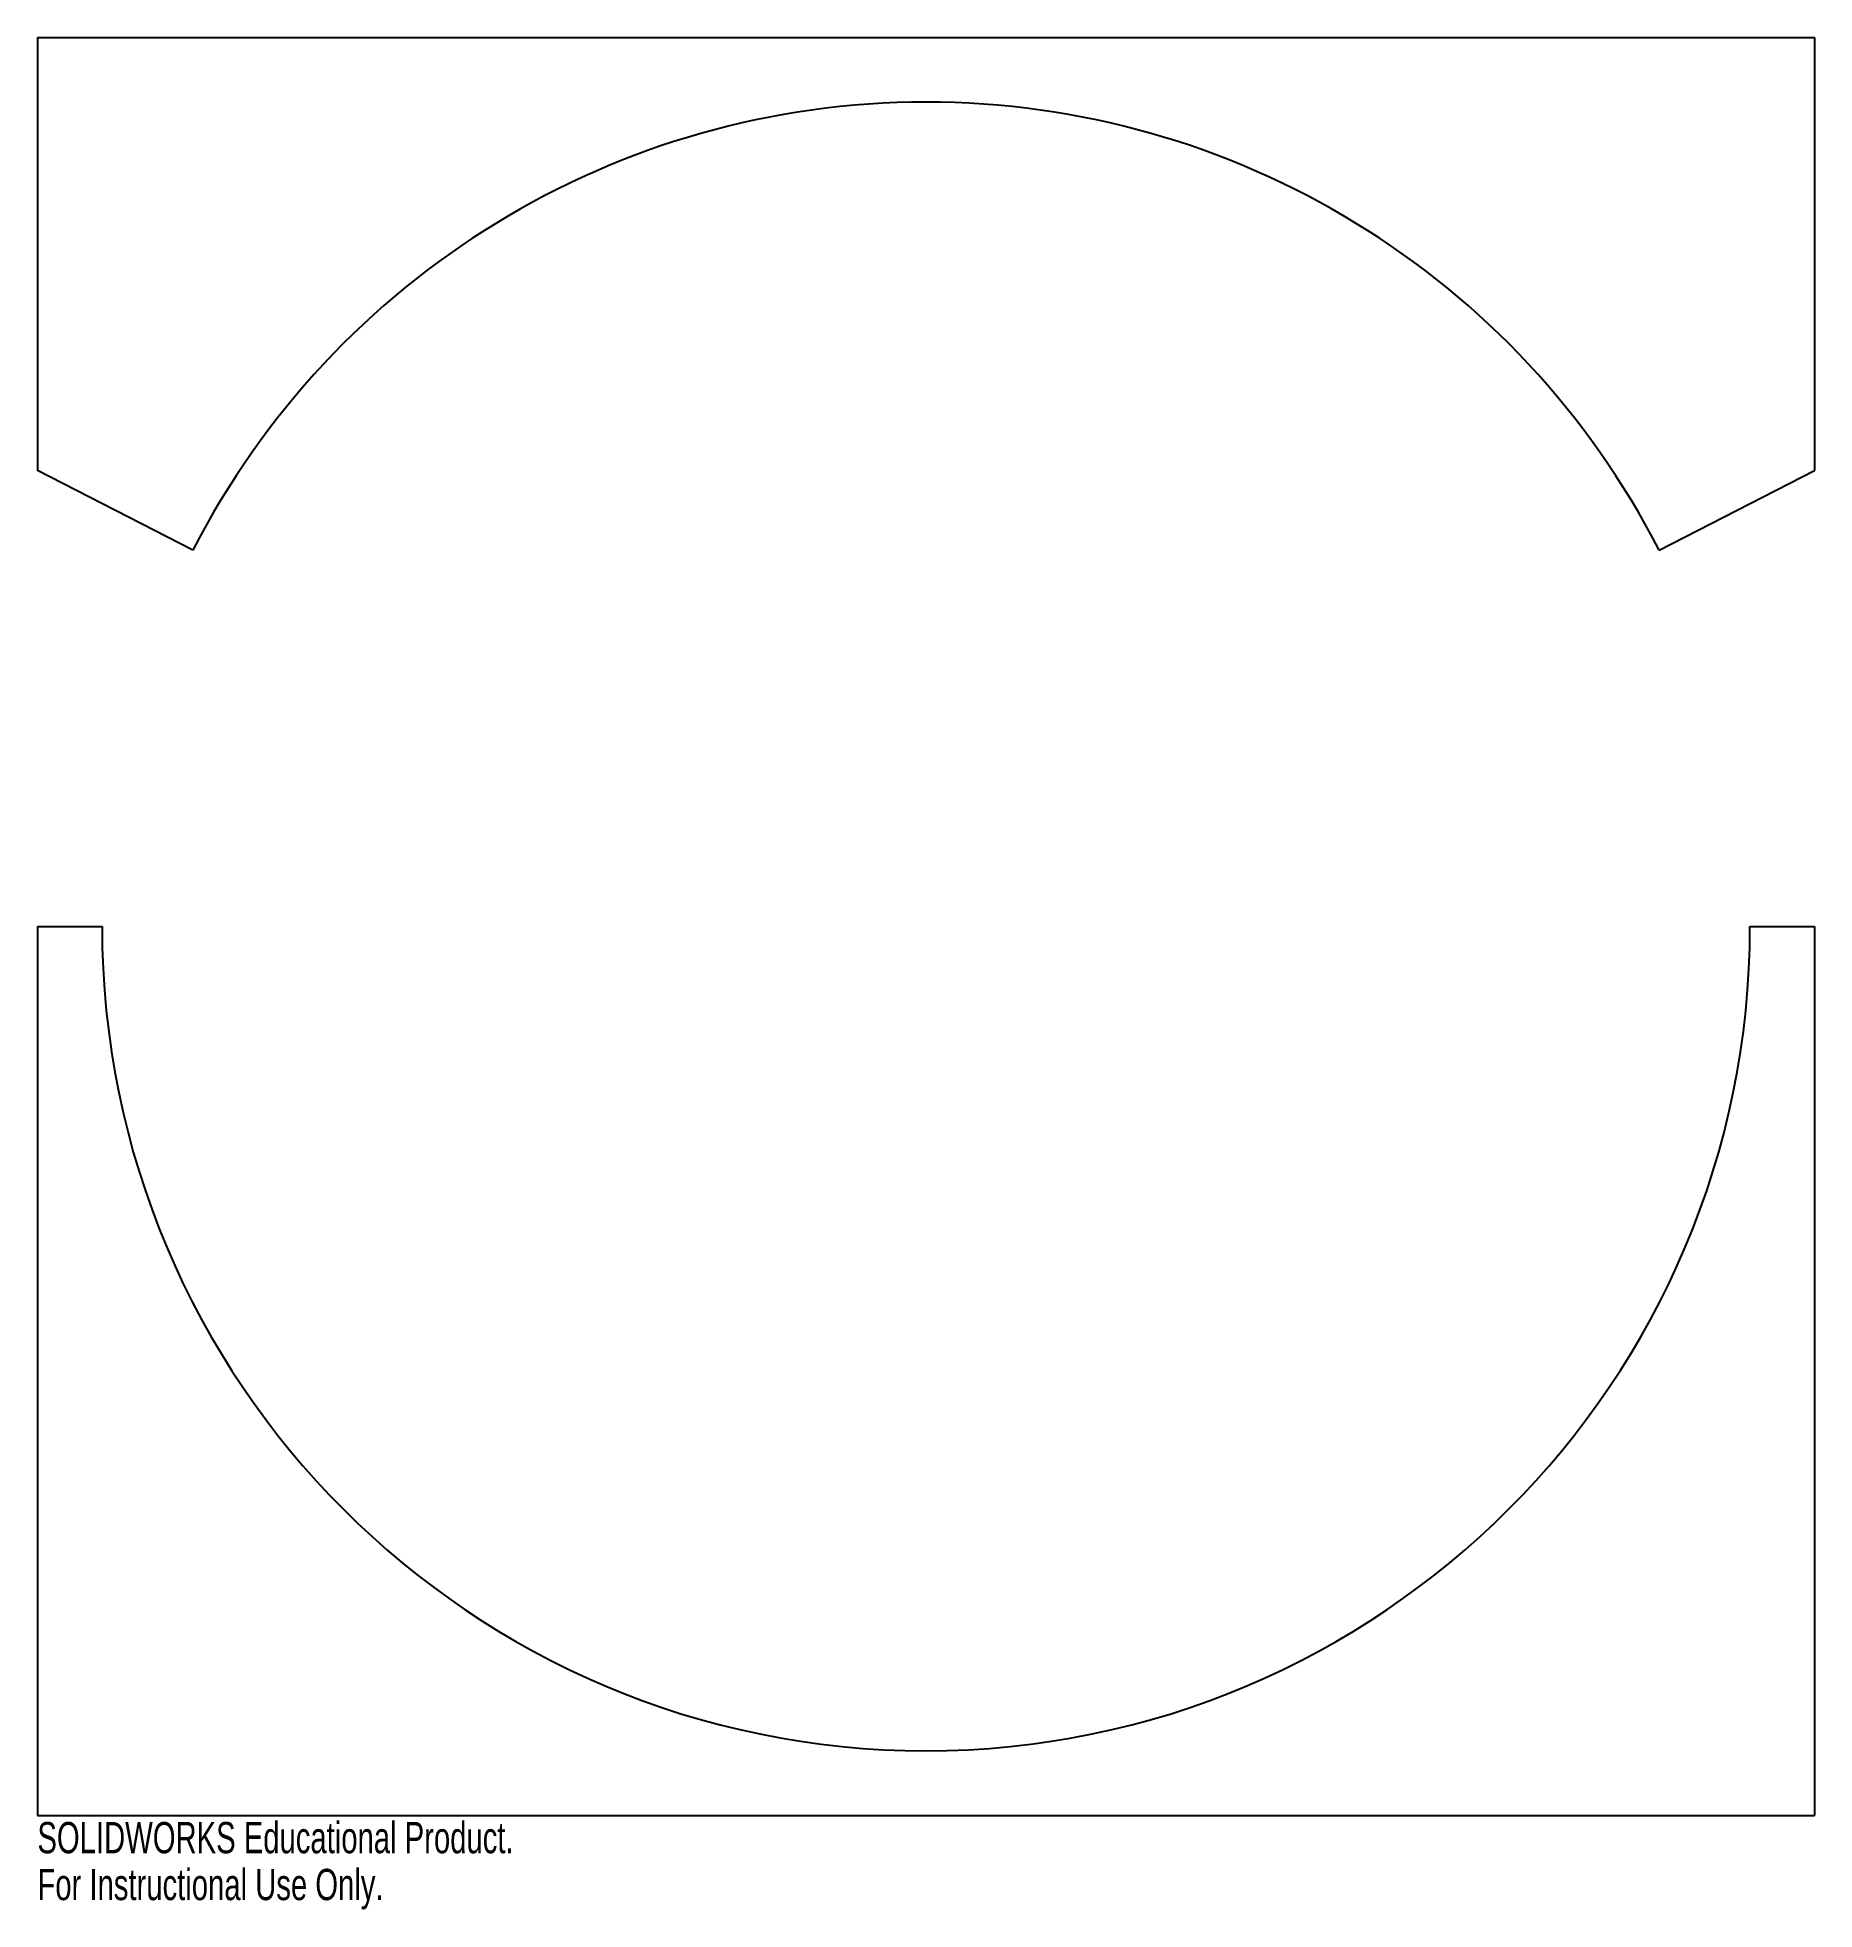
# Model space of a CAD drawing. Header units: millimetres. Extents: x -261 to 14, y -30 to 260.
import ezdxf

# ---------------------------------------------------------------- set-up
doc = ezdxf.new("R2010")
doc.units = ezdxf.units.MM
doc.styles.add('SLDTEXTSTYLE0', font='TXT', dxfattribs={"width": 0.7})

msp = doc.modelspace()

# ---------------------------------------------------------------- linework, layer by layer
at = {"color": 7, "linetype": 'Continuous'}
for p, q in [((-260.84, 259.71), (14.16, 259.71)), ((-260.84, 259.71), (-260.84, 192.71)), ((14.16, 259.71), (14.16, 192.71)), ((-236.8, 180.38), (-260.84, 192.71)), ((-9.89, 180.38), (14.16, 192.71)), ((-260.84, 122.21), (-250.84, 122.21)), ((-260.84, 122.21), (-260.84, -15.29)), ((4.16, 122.21), (14.16, 122.21)), ((14.16, 122.21), (14.16, -15.29)), ((-260.84, -15.29), (14.16, -15.29))]:
    msp.add_line(p, q, dxfattribs=at)
for start, end in [(27.1455, 152.8545), (180, 0)]:
    msp.add_arc((-123.34, 122.21), 127.5, start, end, dxfattribs=at)

# ---------------------------------------------------------------- texts
at = {"color": 7, "linetype": 'Continuous', "char_height": 4.8336, "attachment_point": 1, "style": 'SLDTEXTSTYLE0'}
for s, insert in [('SOLIDWORKS Educational Product.', (-260.84, -16.31)), ('For Instructional Use Only.', (-260.84, -23.56))]:
    msp.add_mtext(s, dxfattribs=dict(at, insert=insert))

doc.saveas('drawing.dxf')
